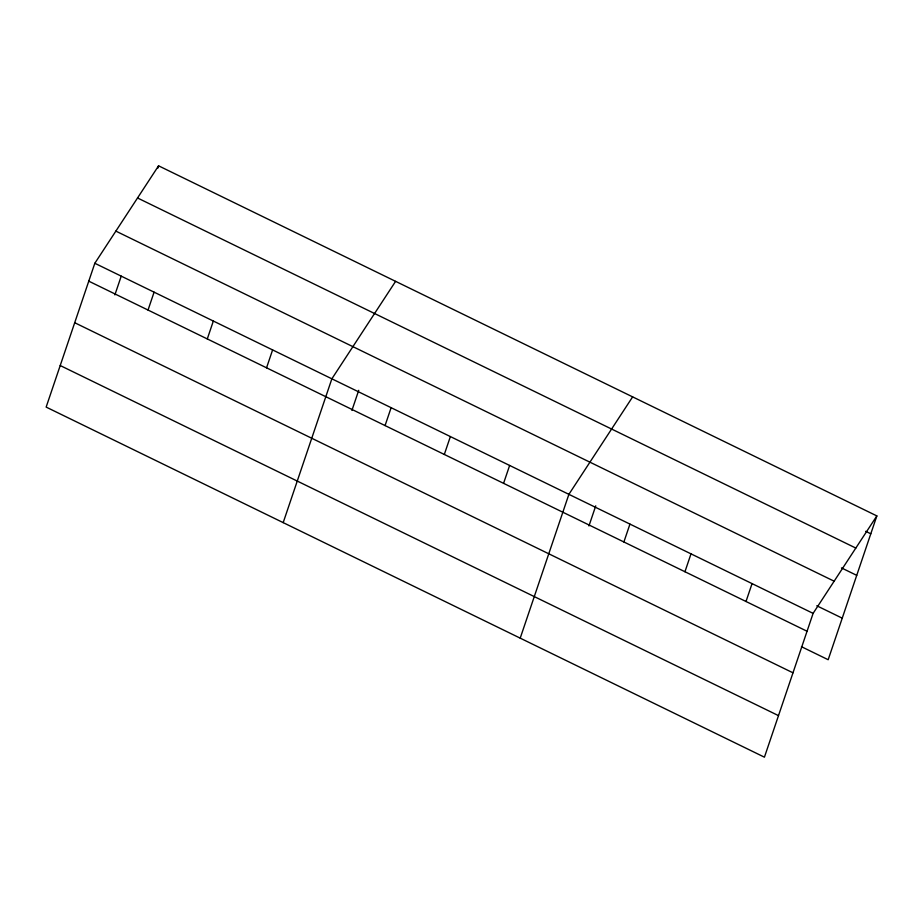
<?xml version="1.0" encoding="UTF-8"?>
<svg xmlns="http://www.w3.org/2000/svg" width="923" height="923" viewBox="0 0 923 923"><rect width="100%" height="100%" fill="white"/><g stroke="black" fill="none" stroke-linecap="round" stroke-linejoin="round"><path stroke-width="1.38" d="M94.827 263.274L46.15 407.089L764.429 757.183L813.105 613.368L876.85 515.911L158.571 165.817L94.827 263.274L813.105 613.368M114.879 294.887L121.236 276.127M157.706 168.378L158.571 165.817M148.038 310.047L154.083 292.164M207.294 338.926L213.34 321.042M266.551 367.816L272.608 349.921M283.188 522.626L331.865 378.811L395.598 281.353M351.917 410.423L358.724 390.314M385.064 425.572L391.121 407.689M444.321 454.462L450.378 436.567M503.577 483.34L509.634 465.457M520.214 638.151L568.891 494.336L632.636 396.878M588.943 525.948L595.75 505.839M623.89 541.974L629.947 524.091M684.947 571.741L691.004 553.846M746.003 601.496L752.06 583.613M876.85 515.911L828.173 659.726L801.464 646.7M865.705 531.313L870.793 533.794M137.539 197.983L855.817 548.066M841.464 567.91L856.729 575.352M115.86 231.119L834.138 581.202M816.797 605.765L842.238 618.168M88.77 281.169L807.06 631.251M74.705 322.715L792.984 672.809M60.214 365.531L778.493 715.625"/></g></svg>
